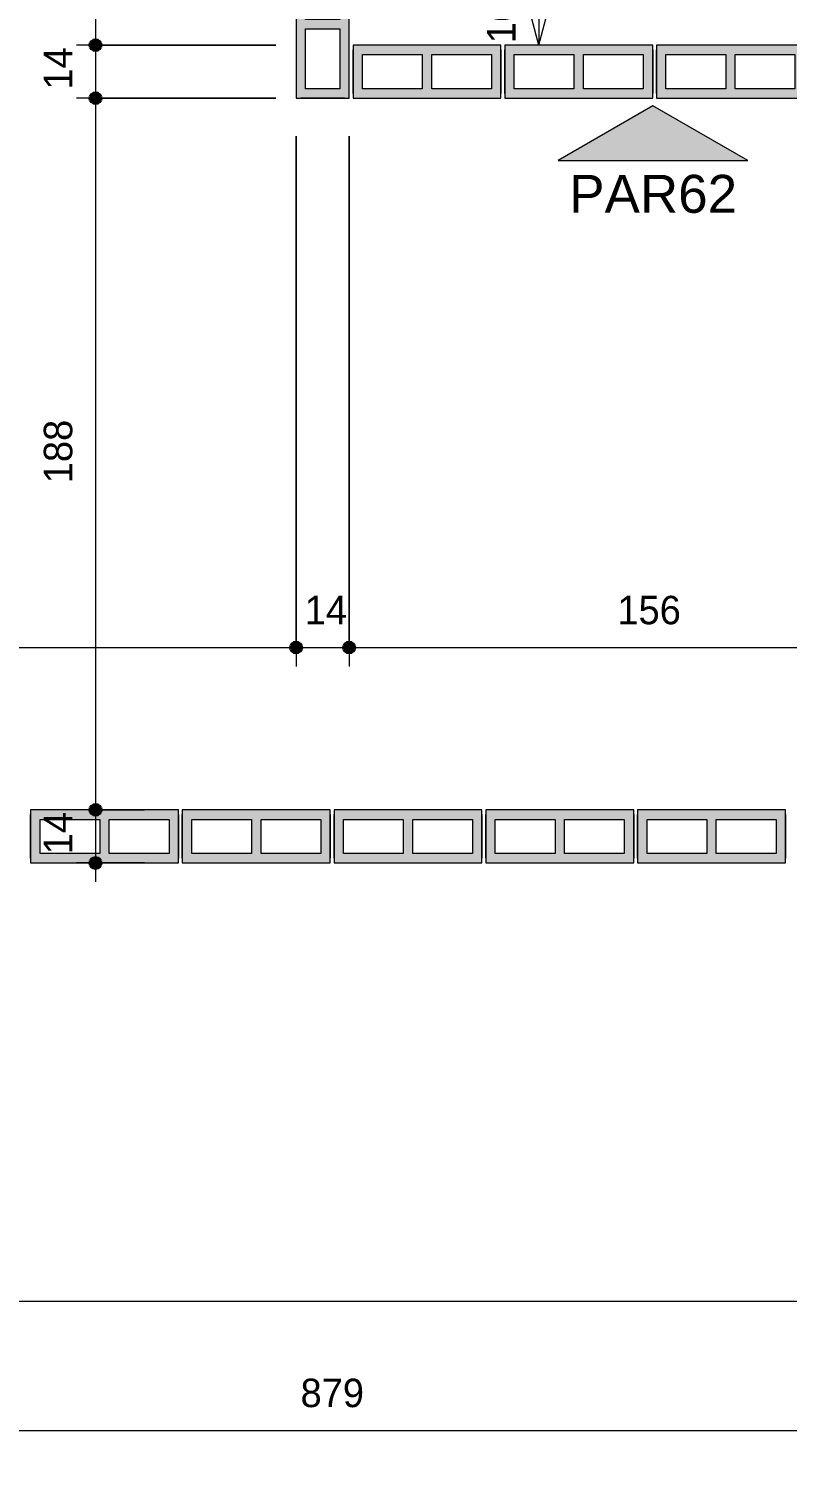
# Model space of a CAD drawing. Header units: centimetres. Extents: x 170 to 13810, y -2277 to 8860.
# Drawn here: x 12259.1 to 12459.1, y -667.2 to -289.9 of the extents above; entities that cross this region are included whole.
import ezdxf

# ---------------------------------------------------------------- set-up
doc = ezdxf.new("R2010")
doc.units = ezdxf.units.CM
for name, color, linetype, lineweight, true_color in [('A-ANNO-DIMS-1', 1, 'Continuous', 9, 0xff0000), ('G-ANNO-SYMB-1', 251, 'Continuous', 9, 0x646464), ('S-BEAM-3', 9, 'Continuous', 9, 0xc0c0c0)]:
    doc.layers.add(name, color=color, linetype=linetype, lineweight=lineweight, true_color=true_color)
for name, color, linetype, lineweight in [('A-ANNO-DIMS-50', 7, 'Continuous', 9), ('A-DETL-GENF', 7, 'Continuous', 9), ('G-ANNO-SYMB', 7, 'Continuous', 9), ('S-BEAM', 7, 'Continuous', 9), ('S-BEAM-2', 7, 'Continuous', 13)]:
    doc.layers.add(name, color=color, linetype=linetype, lineweight=lineweight)
doc.styles.add('Arial_1', font='arial.ttf', dxfattribs={"height": 10})
doc.styles.add('Bahnschrift_13', font='', dxfattribs={"height": 7.5})
doc.styles.get('Bahnschrift_13').set_extended_font_data('Bahnschrift')
doc.dimstyles.new('COTA_ACUMULADA', dxfattribs={"dimscale": 30.48, "dimtxt": 8.33133, "dimasz": 0.049213, "dimexe": 0, "dimexo": 0.0625, "dimgap": 0.131234, "dimtad": 0, "dimjust": 2, "dimdec": 0, "dimzin": 0, "dimdsep": 46, "dimtxsty": 'Bahnschrift_13', "dimblk1": 'NONE', "dimblk2": 'OPEN30', "dimsah": 1, "dimcen": 0.09, "dimse1": 1, "dimsd1": 1, "dimazin": 0, "dimtfac": 1, "dimtdec": 4, "dimtix": 1, "dimtmove": 2, "dimatfit": 3, "dimfxl": 0, "dimfxlon": 1, "dimtvp": 1, "dimtolj": 1, "dimtzin": 0, "dimarcsym": 2})
doc.dimstyles.new('COTA_LINEAR', dxfattribs={"dimscale": 30.48, "dimtxt": 8.33133, "dimasz": 0.393701, "dimexe": 0.164042, "dimexo": 0.328084, "dimgap": 0.131234, "dimtad": 1, "dimdec": 0, "dimzin": 0, "dimdsep": 46, "dimtxsty": 'Bahnschrift_13', "dimblk1": 'DOTSMALL', "dimblk2": 'DOTSMALL', "dimsah": 1, "dimcen": 0.09, "dimdle": 0.164042, "dimazin": 0, "dimtfac": 1, "dimtdec": 4, "dimtix": 1, "dimtmove": 0, "dimatfit": 3, "dimfxl": 1, "dimtvp": 1, "dimtolj": 1, "dimtzin": 0, "dimarcsym": 2})

# ---------------------------------------------------------------- blocks, each defined once
blk = doc.blocks.new('LEONE - BLOCO 14X39X1 - LEONE - BLOCO 14X39X19-2886981-COBERTURA - MODULAÇÃO 1ª FIADA')
at = {"layer": 'S-BEAM-3'}
h = blk.add_hatch(color=256, dxfattribs=at)
h.paths.add_polyline_path([(-19.5, -4.5), (-19.5, -7), (19.5, -7), (19.5, 7), (-19.5, 7), (-19.5, 0)])
h.paths.add_polyline_path([(-17, 4.5), (-1.25, 4.5), (-1.25, -4.5), (-17, -4.5)])
h.paths.add_polyline_path([(1.25, 4.16), (1.25, 4.5), (17, 4.5), (17, -4.5), (1.25, -4.5), (1.25, -4.16)])
at = {"layer": 'A-DETL-GENF'}
for p, q in [((19.5, 7), (-19.5, 7)), ((-19.5, 7), (-19.5, 0)), ((-17, -4.5), (-17, 4.5)), ((-17, 4.5), (-1.25, 4.5)), ((-1.25, 4.5), (-1.25, -4.5)), ((1.25, -4.5), (1.25, 4.5)), ((1.25, 4.5), (17, 4.5)), ((17, 4.5), (17, -4.5)), ((19.5, 0), (19.5, 7)), ((-19.5, 0), (-19.5, -7)), ((19.5, -7), (19.5, 0)), ((-19.5, -7), (19.5, -7)), ((-1.25, -4.5), (-17, -4.5)), ((17, -4.5), (1.25, -4.5))]:
    blk.add_line(p, q, dxfattribs=at)
at = {"layer": 'S-BEAM-2'}
for p, q in [((-19.5, 7), (-19.5, -7)), ((19.5, 7), (-19.5, 7)), ((-19.5, 5.75), (-19.5, -5.75)), ((-19.5, -5.75), (-19.5, 5.75)), ((19.5, -7), (19.5, 7)), ((19.5, -7), (19.5, 7)), ((19.5, 5.75), (19.5, -5.75)), ((-19.5, -7), (19.5, -7))]:
    blk.add_line(p, q, dxfattribs=at)
at = {"layer": 'S-BEAM-3'}
for p, q in [((-17, 4.5), (-1.25, 4.5)), ((-17, -4.5), (-17, 4.5)), ((-1.25, 4.5), (-1.25, -4.5)), ((1.25, 4.5), (17, 4.5)), ((1.25, -4.5), (1.25, 4.5)), ((17, 4.5), (17, -4.5)), ((-1.25, -4.5), (-17, -4.5)), ((17, -4.5), (1.25, -4.5))]:
    blk.add_line(p, q, dxfattribs=at)
blk = doc.blocks.new('LEONE - BLOCO 14X39X1 - LEONE - BLOCO 14X39X19-V1-COBERTURA - MODULAÇÃO 1ª FIADA')
at = {"layer": 'S-BEAM-3'}
h = blk.add_hatch(color=256, dxfattribs=at)
h.paths.add_polyline_path([(19.5, -7), (19.5, 7), (-19.5, 7), (-19.5, -7)])
h.paths.add_polyline_path([(1.25, -4.5), (1.25, 4.5), (17, 4.5), (17, -4.5)])
h.paths.add_polyline_path([(-17, -4.5), (-17, 4.5), (-1.25, 4.5), (-1.25, -4.5)])
at = {"layer": 'A-DETL-GENF'}
for p, q in [((19.5, 7), (-19.5, 7)), ((-19.5, 7), (-19.5, 0)), ((-17, -4.5), (-17, 4.5)), ((-17, 4.5), (-1.25, 4.5)), ((-1.25, 4.5), (-1.25, -4.5)), ((1.25, -4.5), (1.25, 4.5)), ((1.25, 4.5), (17, 4.5)), ((17, 4.5), (17, -4.5)), ((19.5, 0), (19.5, 7)), ((-19.5, 0), (-19.5, -7)), ((19.5, -7), (19.5, 0)), ((-19.5, -7), (19.5, -7)), ((-1.25, -4.5), (-17, -4.5)), ((17, -4.5), (1.25, -4.5))]:
    blk.add_line(p, q, dxfattribs=at)
at = {"layer": 'S-BEAM-2'}
for p, q in [((-19.5, 7), (-19.5, -7)), ((19.5, 7), (-19.5, 7)), ((-19.5, 5.75), (-19.5, -5.75)), ((-19.5, -5.75), (-19.5, 5.75)), ((19.5, -7), (19.5, 7)), ((19.5, -7), (19.5, 7)), ((19.5, 5.75), (19.5, -5.75)), ((-19.5, -7), (19.5, -7))]:
    blk.add_line(p, q, dxfattribs=at)
at = {"layer": 'S-BEAM-3'}
for p, q in [((-17, 4.5), (-1.25, 4.5)), ((-17, -4.5), (-17, 4.5)), ((-1.25, 4.5), (-1.25, -4.5)), ((1.25, 4.5), (17, 4.5)), ((1.25, -4.5), (1.25, 4.5)), ((17, 4.5), (17, -4.5)), ((-1.25, -4.5), (-17, -4.5)), ((17, -4.5), (1.25, -4.5))]:
    blk.add_line(p, q, dxfattribs=at)
blk = doc.blocks.new('Elevação - Número de detalhe-142644-COBERTURA - MODULAÇÃO 1ª FIADA')
at = {"layer": 'G-ANNO-SYMB-1'}
blk.add_hatch(color=256, dxfattribs=at).paths.add_polyline_path([(0.5, 0), (-0.5, 0), (0, 0.2887)])
at = {"layer": 'G-ANNO-SYMB'}
for p, q in [((0, 0.2887), (-0.5, 0)), ((0.5, 0), (0, 0.2887)), ((-0.5, 0), (0.5, 0))]:
    blk.add_line(p, q, dxfattribs=at)
blk = doc.blocks.new('DIMBLOCK23-COBERTURA - MODULAÇÃO 1ª FIADA')
at = {"layer": 'A-ANNO-DIMS-50', "lineweight": 35, "true_color": 0xff0000}
h = blk.add_hatch(color=1, dxfattribs=at)
edge = h.paths.add_edge_path()
edge.add_arc((11899.59, -625.22), 1.5, 0, 360)
h = blk.add_hatch(color=1, dxfattribs=at)
edge = h.paths.add_edge_path()
edge.add_arc((12499.59, -625.22), 1.5, 0, 360)
at = {"layer": 'A-ANNO-DIMS-50', "color": 1, "true_color": 0xff0000}
for p, q in [((12499.59, -584.76), (12499.59, -630.22)), ((12499.59, -625.22), (12499.59, -584.76)), ((11899.59, -633.1), (11899.59, -620.22)), ((11899.59, -625.22), (12499.59, -625.22)), ((11899.59, -625.22), (11899.59, -633.1))]:
    blk.add_line(p, q, dxfattribs=at)
at = {"layer": 'A-ANNO-DIMS-50', "color": 1, "lineweight": 35, "true_color": 0xff0000}
for centre in [(11899.59, -625.22), (12499.59, -625.22)]:
    blk.add_circle(centre, 1.5, dxfattribs=at)
at = {"layer": 'A-ANNO-DIMS-50', "color": 0, "insert": (12191.07, -611.58), "char_height": 7.5, "width": 20.4496, "attachment_point": 1, "line_spacing_factor": 1.009858, "style": 'Bahnschrift_13'}
blk.add_mtext('600', dxfattribs=at)
blk = doc.blocks.new('_DotSmall')
at = {"color": 0, "linetype": 'ByBlock', "const_width": 0.5}
blk.add_lwpolyline([(-0.0625, 0, 1), (0.0625, 0, 1)], format="xyb", close=True, dxfattribs=at)
blk = doc.blocks.new('DIMBLOCK33-COBERTURA - MODULAÇÃO 1ª FIADA')
at = {"layer": 'A-ANNO-DIMS-50', "lineweight": 35, "true_color": 0xff0000}
h = blk.add_hatch(color=1, dxfattribs=at)
edge = h.paths.add_edge_path()
edge.add_arc((11899.59, -659.28), 1.5, 0, 360)
h = blk.add_hatch(color=1, dxfattribs=at)
edge = h.paths.add_edge_path()
edge.add_arc((12778.59, -659.28), 1.5, 0, 360)
at = {"layer": 'A-ANNO-DIMS-50', "color": 1, "true_color": 0xff0000}
for p, q in [((11899.59, -667.16), (11899.59, -654.28)), ((12778.59, -667.16), (12778.59, -654.28)), ((11899.59, -659.28), (12778.59, -659.28)), ((11899.59, -659.28), (11899.59, -667.16)), ((12778.59, -659.28), (12778.59, -667.16))]:
    blk.add_line(p, q, dxfattribs=at)
at = {"layer": 'A-ANNO-DIMS-50', "color": 1, "lineweight": 35, "true_color": 0xff0000}
for centre in [(11899.59, -659.28), (12778.59, -659.28)]:
    blk.add_circle(centre, 1.5, dxfattribs=at)
at = {"layer": 'A-ANNO-DIMS-50', "color": 0, "insert": (12330.76, -645.63), "char_height": 7.5, "width": 19.9952, "attachment_point": 1, "line_spacing_factor": 1.009858, "style": 'Bahnschrift_13'}
blk.add_mtext('879', dxfattribs=at)
blk = doc.blocks.new('DIMBLOCK63-COBERTURA - MODULAÇÃO 1ª FIADA')
at = {"layer": 'A-ANNO-DIMS-50', "lineweight": 35, "true_color": 0xff0000}
h = blk.add_hatch(color=1, dxfattribs=at)
edge = h.paths.add_edge_path()
edge.add_arc((12276.73, -133.76), 1.5, 0, 360)
h = blk.add_hatch(color=1, dxfattribs=at)
edge = h.paths.add_edge_path()
edge.add_arc((12276.73, -294.26), 1.5, 0, 360)
at = {"layer": 'A-ANNO-DIMS-50', "color": 1, "true_color": 0xff0000}
for p, q in [((12268.85, -133.76), (12281.73, -133.76)), ((12276.73, -133.76), (12268.85, -133.76)), ((12276.73, -133.76), (12276.73, -294.26)), ((12324.28, -294.26), (12271.73, -294.26)), ((12276.73, -294.26), (12324.28, -294.26))]:
    blk.add_line(p, q, dxfattribs=at)
at = {"layer": 'A-ANNO-DIMS-50', "color": 1, "lineweight": 35, "true_color": 0xff0000}
for centre in [(12276.73, -133.76), (12276.73, -294.26)]:
    blk.add_circle(centre, 1.5, dxfattribs=at)
at = {"layer": 'A-ANNO-DIMS-50', "color": 0, "insert": (12263.09, -220.25), "char_height": 7.5, "width": 14.9964, "attachment_point": 1, "rotation": 90, "line_spacing_factor": 1.009858, "style": 'Bahnschrift_13'}
blk.add_mtext('161', dxfattribs=at)
blk = doc.blocks.new('DIMBLOCK64-COBERTURA - MODULAÇÃO 1ª FIADA')
at = {"layer": 'A-ANNO-DIMS-50', "lineweight": 35, "true_color": 0xff0000}
h = blk.add_hatch(color=1, dxfattribs=at)
edge = h.paths.add_edge_path()
edge.add_arc((12276.73, -294.26), 1.5, 0, 360)
h = blk.add_hatch(color=1, dxfattribs=at)
edge = h.paths.add_edge_path()
edge.add_arc((12276.73, -308.26), 1.5, 0, 360)
at = {"layer": 'A-ANNO-DIMS-50', "color": 1, "true_color": 0xff0000}
for p, q in [((12324.28, -294.26), (12271.73, -294.26)), ((12276.73, -294.26), (12276.73, -308.26)), ((12276.73, -294.26), (12324.28, -294.26)), ((12324.28, -308.26), (12271.73, -308.26)), ((12276.73, -308.26), (12324.28, -308.26))]:
    blk.add_line(p, q, dxfattribs=at)
at = {"layer": 'A-ANNO-DIMS-50', "color": 1, "lineweight": 35, "true_color": 0xff0000}
for centre in [(12276.73, -294.26), (12276.73, -308.26)]:
    blk.add_circle(centre, 1.5, dxfattribs=at)
at = {"layer": 'A-ANNO-DIMS-50', "color": 0, "insert": (12263.09, -305.99), "char_height": 7.5, "width": 11.3609, "attachment_point": 1, "rotation": 90, "line_spacing_factor": 1.009858, "style": 'Bahnschrift_13'}
blk.add_mtext('14', dxfattribs=at)
blk = doc.blocks.new('DIMBLOCK65-COBERTURA - MODULAÇÃO 1ª FIADA')
at = {"layer": 'A-ANNO-DIMS-50', "lineweight": 35, "true_color": 0xff0000}
h = blk.add_hatch(color=1, dxfattribs=at)
edge = h.paths.add_edge_path()
edge.add_arc((12276.73, -308.26), 1.5, 0, 360)
h = blk.add_hatch(color=1, dxfattribs=at)
edge = h.paths.add_edge_path()
edge.add_arc((12276.73, -495.76), 1.5, 0, 360)
at = {"layer": 'A-ANNO-DIMS-50', "color": 1, "true_color": 0xff0000}
for p, q in [((12324.28, -308.26), (12271.73, -308.26)), ((12276.73, -308.26), (12276.73, -495.76)), ((12276.73, -308.26), (12324.28, -308.26)), ((12289.59, -495.76), (12271.73, -495.76)), ((12276.73, -495.76), (12289.59, -495.76))]:
    blk.add_line(p, q, dxfattribs=at)
at = {"layer": 'A-ANNO-DIMS-50', "color": 1, "lineweight": 35, "true_color": 0xff0000}
for centre in [(12276.73, -308.26), (12276.73, -495.76)]:
    blk.add_circle(centre, 1.5, dxfattribs=at)
at = {"layer": 'A-ANNO-DIMS-50', "color": 0, "insert": (12263.09, -409.71), "char_height": 7.5, "width": 18.4804, "attachment_point": 1, "rotation": 90, "line_spacing_factor": 1.009858, "style": 'Bahnschrift_13'}
blk.add_mtext('188', dxfattribs=at)
blk = doc.blocks.new('DIMBLOCK66-COBERTURA - MODULAÇÃO 1ª FIADA')
at = {"layer": 'A-ANNO-DIMS-50', "lineweight": 35, "true_color": 0xff0000}
h = blk.add_hatch(color=1, dxfattribs=at)
edge = h.paths.add_edge_path()
edge.add_arc((12276.73, -495.76), 1.5, 0, 360)
h = blk.add_hatch(color=1, dxfattribs=at)
edge = h.paths.add_edge_path()
edge.add_arc((12276.73, -509.76), 1.5, 0, 360)
at = {"layer": 'A-ANNO-DIMS-50', "color": 1, "true_color": 0xff0000}
for p, q in [((12289.59, -495.76), (12271.73, -495.76)), ((12276.73, -495.76), (12276.73, -514.76)), ((12276.73, -495.76), (12289.59, -495.76)), ((12289.59, -509.76), (12271.73, -509.76)), ((12276.73, -509.76), (12289.59, -509.76))]:
    blk.add_line(p, q, dxfattribs=at)
at = {"layer": 'A-ANNO-DIMS-50', "color": 1, "lineweight": 35, "true_color": 0xff0000}
for centre in [(12276.73, -495.76), (12276.73, -509.76)]:
    blk.add_circle(centre, 1.5, dxfattribs=at)
at = {"layer": 'A-ANNO-DIMS-50', "color": 0, "insert": (12263.09, -507.49), "char_height": 7.5, "width": 11.3609, "attachment_point": 1, "rotation": 90, "line_spacing_factor": 1.009858, "style": 'Bahnschrift_13'}
blk.add_mtext('14', dxfattribs=at)
blk = doc.blocks.new('DIMBLOCK91-COBERTURA - MODULAÇÃO 1ª FIADA')
at = {"layer": 'A-ANNO-DIMS-50', "lineweight": 35, "true_color": 0xff0000}
h = blk.add_hatch(color=1, dxfattribs=at)
edge = h.paths.add_edge_path()
edge.add_arc((11899.59, -453), 1.5, 0, 360)
h = blk.add_hatch(color=1, dxfattribs=at)
edge = h.paths.add_edge_path()
edge.add_arc((12329.59, -453), 1.5, 0, 360)
at = {"layer": 'A-ANNO-DIMS-50', "color": 1, "true_color": 0xff0000}
for p, q in [((12329.59, -318.26), (12329.59, -458)), ((12329.59, -453), (12329.59, -318.26)), ((11899.59, -460.88), (11899.59, -448)), ((11899.59, -453), (12329.59, -453)), ((11899.59, -453), (11899.59, -460.88))]:
    blk.add_line(p, q, dxfattribs=at)
at = {"layer": 'A-ANNO-DIMS-50', "color": 1, "lineweight": 35, "true_color": 0xff0000}
for centre in [(11899.59, -453), (12329.59, -453)]:
    blk.add_circle(centre, 1.5, dxfattribs=at)
at = {"layer": 'A-ANNO-DIMS-50', "color": 0, "insert": (12105.94, -439.36), "char_height": 7.5, "width": 20.7526, "attachment_point": 1, "line_spacing_factor": 1.009858, "style": 'Bahnschrift_13'}
blk.add_mtext('430', dxfattribs=at)
blk = doc.blocks.new('DIMBLOCK92-COBERTURA - MODULAÇÃO 1ª FIADA')
at = {"layer": 'A-ANNO-DIMS-50', "lineweight": 35, "true_color": 0xff0000}
h = blk.add_hatch(color=1, dxfattribs=at)
edge = h.paths.add_edge_path()
edge.add_arc((12329.59, -453), 1.5, 0, 360)
h = blk.add_hatch(color=1, dxfattribs=at)
edge = h.paths.add_edge_path()
edge.add_arc((12343.59, -453), 1.5, 0, 360)
at = {"layer": 'A-ANNO-DIMS-50', "color": 1, "true_color": 0xff0000}
for p, q in [((12329.59, -318.26), (12329.59, -458)), ((12329.59, -453), (12329.59, -318.26)), ((12343.59, -318.26), (12343.59, -458)), ((12343.59, -453), (12343.59, -318.26)), ((12329.59, -453), (12343.59, -453))]:
    blk.add_line(p, q, dxfattribs=at)
at = {"layer": 'A-ANNO-DIMS-50', "color": 1, "lineweight": 35, "true_color": 0xff0000}
for centre in [(12329.59, -453), (12343.59, -453)]:
    blk.add_circle(centre, 1.5, dxfattribs=at)
at = {"layer": 'A-ANNO-DIMS-50', "color": 0, "insert": (12331.85, -439.36), "char_height": 7.5, "width": 11.3609, "attachment_point": 1, "line_spacing_factor": 1.009858, "style": 'Bahnschrift_13'}
blk.add_mtext('14', dxfattribs=at)
blk = doc.blocks.new('DIMBLOCK93-COBERTURA - MODULAÇÃO 1ª FIADA')
at = {"layer": 'A-ANNO-DIMS-50', "lineweight": 35, "true_color": 0xff0000}
h = blk.add_hatch(color=1, dxfattribs=at)
edge = h.paths.add_edge_path()
edge.add_arc((12343.59, -453), 1.5, 0, 360)
h = blk.add_hatch(color=1, dxfattribs=at)
edge = h.paths.add_edge_path()
edge.add_arc((12499.59, -453), 1.5, 0, 360)
at = {"layer": 'A-ANNO-DIMS-50', "color": 1, "true_color": 0xff0000}
for p, q in [((12343.59, -318.26), (12343.59, -458)), ((12343.59, -453), (12343.59, -318.26)), ((12499.59, -450.76), (12499.59, -458)), ((12499.59, -453), (12499.59, -450.76)), ((12343.59, -453), (12499.59, -453))]:
    blk.add_line(p, q, dxfattribs=at)
at = {"layer": 'A-ANNO-DIMS-50', "color": 1, "lineweight": 35, "true_color": 0xff0000}
for centre in [(12343.59, -453), (12499.59, -453)]:
    blk.add_circle(centre, 1.5, dxfattribs=at)
at = {"layer": 'A-ANNO-DIMS-50', "color": 0, "insert": (12414.27, -439.36), "char_height": 7.5, "width": 17.5715, "attachment_point": 1, "line_spacing_factor": 1.009858, "style": 'Bahnschrift_13'}
blk.add_mtext('156', dxfattribs=at)
blk = doc.blocks.new('DIMBLOCK162-COBERTURA - MODULAÇÃO 1ª FIADA')
at = {"layer": 'A-ANNO-DIMS-50', "color": 1, "true_color": 0xff0000}
for p, q in [((12393.58, -244.26), (12393.58, -294.26)), ((12393.58, -294.26), (12389.57, -279.26)), ((12393.58, -294.26), (12397.6, -279.26)), ((12393.58, -294.26), (12393.58, -294.26)), ((12393.58, -294.26), (12393.58, -294.26))]:
    blk.add_line(p, q, dxfattribs=at)
at = {"layer": 'A-ANNO-DIMS-50', "color": 0, "insert": (12379.94, -293.76), "char_height": 7.5, "width": 14.9964, "attachment_point": 1, "rotation": 90, "line_spacing_factor": 1.009858, "style": 'Bahnschrift_13'}
blk.add_mtext('161', dxfattribs=at)
blk = doc.blocks.new('_None')
blk = doc.blocks.new('_Open30')
at = {"color": 0, "linetype": 'ByBlock', "lineweight": -2}
for p, q in [((-1, 0.27), (0, 0)), ((0, 0), (-1, -0.27)), ((0, 0), (-1, 0))]:
    blk.add_line(p, q, dxfattribs=at)

msp = doc.modelspace()

# ---------------------------------------------------------------- block references
at = {"layer": 'G-ANNO-SYMB', "xscale": 49.99999999999998, "yscale": 49.99999999999998, "zscale": 49.99999999999998}
msp.add_blockref('Elevação - Número de detalhe-142644-COBERTURA - MODULAÇÃO 1ª FIADA', (12423.66, -324.66), dxfattribs=at)
at = {"layer": 'S-BEAM', "rotation": 89.9999999999999}
msp.add_blockref('LEONE - BLOCO 14X39X1 - LEONE - BLOCO 14X39X19-2886981-COBERTURA - MODULAÇÃO 1ª FIADA', (12336.59, -288.76), dxfattribs=at)
at = {"layer": 'S-BEAM'}
for name, p in [('LEONE - BLOCO 14X39X1 - LEONE - BLOCO 14X39X19-V1-COBERTURA - MODULAÇÃO 1ª FIADA', (12364.09, -301.26)), ('LEONE - BLOCO 14X39X1 - LEONE - BLOCO 14X39X19-V1-COBERTURA - MODULAÇÃO 1ª FIADA', (12404.09, -301.26)), ('LEONE - BLOCO 14X39X1 - LEONE - BLOCO 14X39X19-2886981-COBERTURA - MODULAÇÃO 1ª FIADA', (12444.09, -301.26)), ('LEONE - BLOCO 14X39X1 - LEONE - BLOCO 14X39X19-V1-COBERTURA - MODULAÇÃO 1ª FIADA', (12279.09, -502.76)), ('LEONE - BLOCO 14X39X1 - LEONE - BLOCO 14X39X19-2886981-COBERTURA - MODULAÇÃO 1ª FIADA', (12319.09, -502.76)), ('LEONE - BLOCO 14X39X1 - LEONE - BLOCO 14X39X19-2886981-COBERTURA - MODULAÇÃO 1ª FIADA', (12359.09, -502.76)), ('LEONE - BLOCO 14X39X1 - LEONE - BLOCO 14X39X19-2886981-COBERTURA - MODULAÇÃO 1ª FIADA', (12399.09, -502.76)), ('LEONE - BLOCO 14X39X1 - LEONE - BLOCO 14X39X19-2886981-COBERTURA - MODULAÇÃO 1ª FIADA', (12439.09, -502.76))]:
    msp.add_blockref(name, p, dxfattribs=at)

# ---------------------------------------------------------------- texts
at = {"layer": 'G-ANNO-SYMB', "insert": (12401.58, -328.45), "char_height": 10, "width": 54.9156, "attachment_point": 1, "style": 'Arial_1'}
msp.add_mtext('PAR62', dxfattribs=at)

# ---------------------------------------------------------------- dimensions: what is measured, and where the dimension line sits
at = {"layer": 'A-ANNO-DIMS-1'}
for base, p1, p2, override, picture, middle in [((12276.7315, -294.2564), (12278.8528, -133.7554), (12334.2819, -294.2564), {"dimpost": '<>', "dimfxl": 169.802683}, 'DIMBLOCK63-COBERTURA - MODULAÇÃO 1ª FIADA', (12268.9428, -214.0059)), ((12276.73, -308.26), (12334.28, -294.26), (12334.28, -308.26), {"dimpost": '<>', "dimfxl": 14}, 'DIMBLOCK64-COBERTURA - MODULAÇÃO 1ª FIADA', (12268.98, -301.26)), ((12276.73149068, -495.75643401), (12334.2818645, -308.25643397), (12299.58690287, -495.75643401), {"dimpost": '<>', "dimfxl": 190.682958}, 'DIMBLOCK65-COBERTURA - MODULAÇÃO 1ª FIADA', (12268.90411789, -402.00643399)), ((12276.73, -509.76), (12299.59, -495.76), (12299.59, -509.76), {"dimpost": '<>', "dimfxl": 14}, 'DIMBLOCK66-COBERTURA - MODULAÇÃO 1ª FIADA', (12268.98, -502.76))]:
    dim = msp.add_linear_dim(base=base, p1=p1, p2=p2, angle=90, dimstyle='COTA_LINEAR', override=override, dxfattribs=at)
    dim.commit()
    dim.dimension.update_dxf_attribs({"geometry": picture, "text_midpoint": middle})
dim = msp.add_linear_dim(base=(12393.5847, -294.2564), p1=(12393.5847, -133.7554), p2=(12393.5847, -294.2564), angle=90, dimstyle='COTA_ACUMULADA', override={"dimpost": '<>', "dimfxl": 160.501001}, dxfattribs=at)
dim.commit()
dim.dimension.update_dxf_attribs({"geometry": 'DIMBLOCK162-COBERTURA - MODULAÇÃO 1ª FIADA', "text_midpoint": (12384.9387, -286.2582), "dimtype": 160, "text_rotation": 90})
for base, p1, p2, override, picture, middle in [((12329.59, -453), (11899.59, -450.88), (12329.59, -308.26), {"dimpost": '<>', "dimfxl": 453.036895}, 'DIMBLOCK91-COBERTURA - MODULAÇÃO 1ª FIADA', (12114.59, -445.17)), ((12343.59, -453), (12329.59, -308.26), (12343.59, -308.26), {"dimpost": '<>', "dimfxl": 14}, 'DIMBLOCK92-COBERTURA - MODULAÇÃO 1ª FIADA', (12336.59, -445.25)), ((12499.59, -453), (12343.59, -308.26), (12499.59, -460.76), {"dimpost": '<>', "dimfxl": 218.156481}, 'DIMBLOCK93-COBERTURA - MODULAÇÃO 1ª FIADA', (12421.59, -445.22)), ((12499.59, -625.22), (11899.59, -623.1), (12499.59, -574.76), {"dimpost": '<>', "dimfxl": 601.944428}, 'DIMBLOCK23-COBERTURA - MODULAÇÃO 1ª FIADA', (12199.59, -617.39)), ((12778.59, -659.28), (11899.59, -657.16), (12778.59, -657.16), {"dimpost": '<>', "dimfxl": 879}, 'DIMBLOCK33-COBERTURA - MODULAÇÃO 1ª FIADA', (12339.09, -651.45))]:
    dim = msp.add_linear_dim(base=base, p1=p1, p2=p2, dimstyle='COTA_LINEAR', override=override, dxfattribs=at)
    dim.commit()
    dim.dimension.update_dxf_attribs({"geometry": picture, "text_midpoint": middle})

doc.saveas('drawing.dxf')
